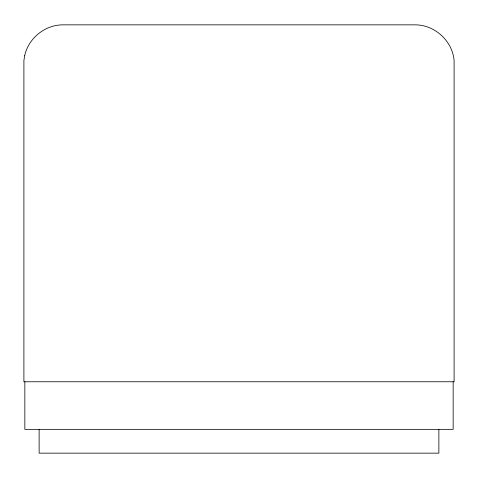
<?xml version="1.0" encoding="UTF-8"?>
<svg xmlns="http://www.w3.org/2000/svg" width="478" height="478" viewBox="0 0 478 478"><rect width="100%" height="100%" fill="white"/><g stroke="black" fill="none" stroke-linecap="round" stroke-linejoin="round"><path stroke-width="0.72" d="M453.15 381.767L453.15 429.352L24.85 429.352L24.85 381.767M438.87 429.352L438.87 453.15L39.13 453.15L39.13 429.352M24.677 55.753L23.9 60.545L23.9 381.767L454.1 381.767L454.1 60.545C452.499 40.857 434.442 24.503 414.695 24.85L63.305 24.85C45.279 24.611 28.399 38.115 24.677 55.753"/></g></svg>
